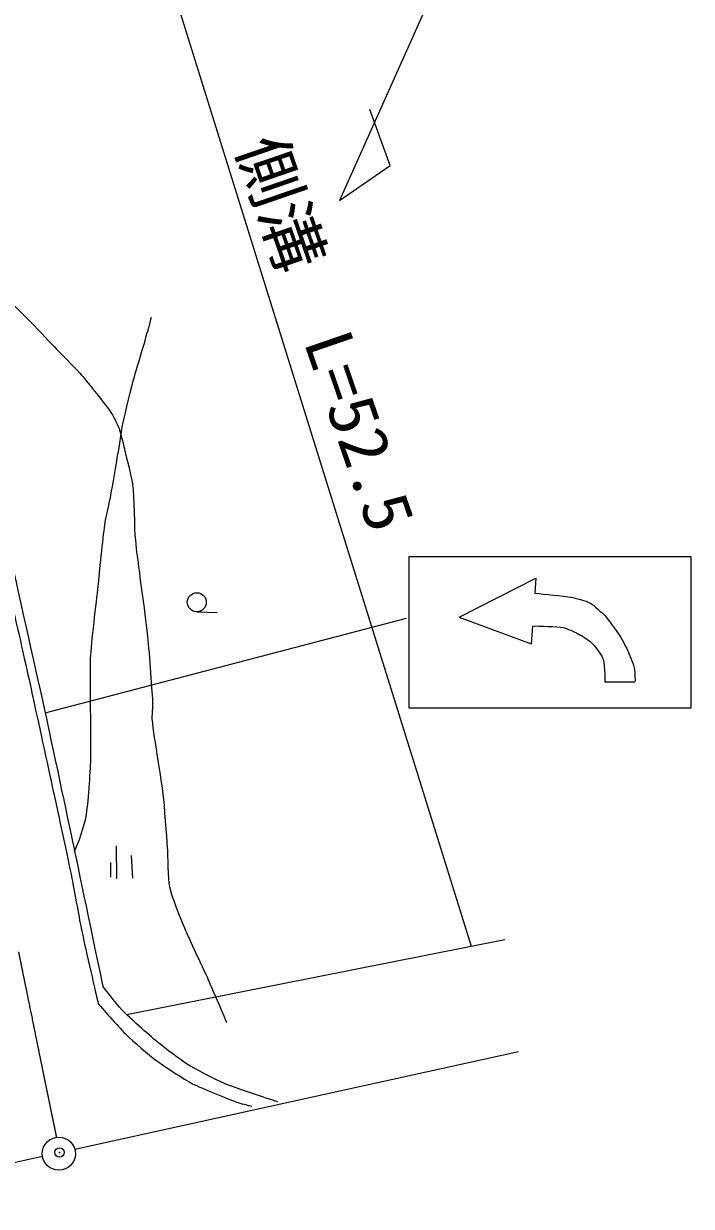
# Model space of a CAD drawing. Units: millimetres, scale not verified. Extents: x 40000 to 680000, y 20000 to 380000.
# Drawn here: x 265312 to 300946, y 265098 to 328265 of the extents above; entities that cross this region are included whole.
import ezdxf
from ezdxf.enums import TextEntityAlignment as Align

# ---------------------------------------------------------------- set-up
doc = ezdxf.new("R2010")
doc.units = ezdxf.units.MM
doc.header["$LTSCALE"] = 1000
doc.header["$PDMODE"] = 32
doc.header["$PDSIZE"] = 500
doc.linetypes.add('CHAIN', pattern=[18.5, 12, -1.5, 3.5, -1.5])
doc.layers.add('M-BMK', color=2, linetype='CHAIN', lineweight=13)
doc.layers.add('M-WORK', color=1, linetype='Continuous', lineweight=13)
doc.layers.add('M-OTRS', color=6, linetype='Continuous')
doc.styles.add('ＭＳ ゴシック', font='')
doc.styles.get('ＭＳ ゴシック').set_extended_font_data('MS Gothic')

msp = doc.modelspace()

# ---------------------------------------------------------------- linework, layer by layer
at = {"layer": 'M-BMK'}
msp.add_open_spline([(261352, 296824), (261416, 296514), (261431, 296436), (261482, 296188), (262704, 290190), (263378, 286828), (264599, 280830), (265467, 276569), (265950, 274182), (266825, 269923), (266917, 269479), (266945, 269340), (267059, 268785)], degree=3, knots=[0, 0, 0, 0, 1, 1, 1, 2, 2, 2, 3, 3, 3, 4, 4, 4, 4], dxfattribs=at)
at = {"layer": 'M-OTRS'}
msp.add_point((267226, 267980), dxfattribs=at)
at = {"layer": 'M-WORK'}
for p, q in [((270616, 338682), (289203, 278996)), ((266457, 291455), (285748, 296510)), ((274555, 296853), (275633, 296821)), ((288551, 296566), (292406, 295135)), ((292471, 296090), (292406, 295135)), ((296336, 293112), (297939, 293112)), ((270290, 282594), (270263, 284349)), ((271141, 282634), (271074, 283830)), ((269971, 282674), (269957, 283471)), ((270806, 275338), (290997, 279353)), ((268040, 268159), (291714, 273372)), ((113157, 234059), (266314, 267779))]:
    msp.add_line(p, q, dxfattribs=at)
for points in [[(294749, 346945), (282177, 318818), (284864, 320692), (283784, 323686)], [(288551, 296566), (292643, 298645), (292589, 297843)]]:
    msp.add_lwpolyline(points, dxfattribs=at)
msp.add_lwpolyline([(300946, 291723), (300946, 299791), (285872, 299791), (285872, 291723)], close=True, dxfattribs=at)
for centre, radius in [((274551, 297361), 508), ((267190, 267909), 886)]:
    msp.add_circle(centre, radius, dxfattribs=at)
for points, knots in [([(219715, 302617), (219742, 302893), (219934, 303709), (220032, 303968), (220118, 304196), (220476, 304839), (220627, 305029), (220848, 305305), (221628, 306025), (221875, 306277), (222033, 306438), (222489, 306943), (222657, 307096), (222907, 307324), (223688, 307973), (223960, 308175), (224571, 308632), (226449, 309944), (227068, 310391), (227395, 310626), (228375, 311336), (228691, 311587), (229078, 311895), (230197, 312869), (230579, 313183), (230846, 313403), (231659, 314051), (231935, 314260), (232268, 314511), (233305, 315214), (233624, 315483), (233887, 315705), (234566, 316490), (234834, 316707), (235001, 316842), (235607, 317093), (235778, 317225), (235918, 317334), (236234, 317769), (236363, 317890), (236490, 318009), (236920, 318311), (237054, 318422), (237286, 318613), (237925, 319265), (238194, 319397), (239841, 320210), (244849, 322537), (246590, 323123), (247213, 323333), (249218, 323389), (249873, 323332), (250199, 323303), (251107, 322879), (251385, 322706), (251999, 322323), (253692, 320955), (254304, 320569), (254868, 320213), (256684, 319361), (257249, 319005), (257897, 318598), (259768, 317261), (260350, 316764), (260629, 316526), (261236, 315585), (261523, 315357), (262079, 314915), (263969, 313902), (264520, 313454), (265107, 312978), (266650, 311310), (267178, 310770), (267426, 310518), (268171, 309763), (268401, 309494), (268738, 309099), (269711, 307880), (270006, 307452), (270119, 307288), (270367, 306738), (270433, 306550), (270508, 306335), (270656, 305669), (270709, 305448), (270795, 305088), (271083, 304011), (271126, 303644), (271196, 303053), (271213, 301264), (271272, 300672), (271370, 299668), (271804, 296672), (271911, 295669), (271988, 294949), (272151, 292781), (272190, 292058), (272201, 291856), (272144, 291249), (272161, 291047), (272192, 290683), (272373, 289601), (272427, 289239), (272490, 288811), (272699, 287529), (272746, 287098), (272808, 286535), (272936, 284839), (272975, 284274), (273004, 283853), (272999, 282582), (273087, 282170), (273184, 281713), (273707, 280405), (273887, 279974), (274110, 279440), (274862, 277877), (275097, 277349), (275313, 276864), (275938, 275401), (276140, 274910)], [0, 0, 0, 0, 1, 1, 1, 2, 2, 2, 3, 3, 3, 4, 4, 4, 5, 5, 5, 6, 6, 6, 7, 7, 7, 8, 8, 8, 9, 9, 9, 10, 10, 10, 11, 11, 11, 12, 12, 12, 13, 13, 13, 14, 14, 14, 15, 15, 15, 16, 16, 16, 17, 17, 17, 18, 18, 18, 19, 19, 19, 20, 20, 20, 21, 21, 21, 22, 22, 22, 23, 23, 23, 24, 24, 24, 25, 25, 25, 26, 26, 26, 27, 27, 27, 28, 28, 28, 29, 29, 29, 30, 30, 30, 31, 31, 31, 32, 32, 32, 33, 33, 33, 34, 34, 34, 35, 35, 35, 36, 36, 36, 37, 37, 37, 38, 38, 38, 39, 39, 39, 40, 40, 40, 40]), ([(247852, 319016), (248096, 319175), (248973, 319395), (249262, 319370), (249963, 319307), (252015, 318786), (252689, 318586), (253022, 318487), (253966, 318033), (254278, 317878), (254582, 317727), (255477, 317239), (255763, 317057), (256145, 316815), (257263, 316045), (257613, 315759), (257908, 315517), (258713, 314698), (258977, 314422), (259249, 314138), (260044, 313263), (260293, 312958), (260599, 312583), (261510, 311446), (261747, 311025), (262020, 310538), (262653, 308983), (262824, 308452), (262970, 307999), (263230, 306592), (263328, 306126), (263455, 305520), (263825, 303699), (263948, 303092), (264087, 302406), (264490, 300345), (264637, 299661), (264992, 298018), (266100, 293098), (266457, 291455), (266769, 290022), (267679, 285717), (267982, 284282), (268294, 282798), (269225, 278345), (269533, 276860)], [0, 0, 0, 0, 1, 1, 1, 2, 2, 2, 3, 3, 3, 4, 4, 4, 5, 5, 5, 6, 6, 6, 7, 7, 7, 8, 8, 8, 9, 9, 9, 10, 10, 10, 11, 11, 11, 12, 12, 12, 13, 13, 13, 14, 14, 14, 15, 15, 15, 15]), ([(248374, 318580), (248579, 318706), (249314, 318854), (249552, 318818), (250265, 318709), (252348, 318095), (253032, 317868), (253397, 317747), (254452, 317273), (254785, 317080), (255238, 316818), (256539, 315936), (256945, 315606), (257390, 315244), (258627, 314046), (259023, 313631), (259429, 313206), (260616, 311898), (260950, 311414), (261206, 311043), (261801, 309818), (261947, 309391), (262166, 308752), (262616, 306773), (262764, 306114), (263069, 304758), (263913, 300675), (264211, 299317), (264378, 298560), (264914, 296295), (265085, 295538), (265246, 294828), (265715, 292693), (265871, 291981), (266085, 291000), (266723, 288054), (266935, 287072), (267122, 286204), (267686, 283598), (267864, 282727), (267976, 282176), (268265, 280512), (268381, 279962), (268550, 279154), (269095, 276740), (269289, 275938)], [0, 0, 0, 0, 1, 1, 1, 2, 2, 2, 3, 3, 3, 4, 4, 4, 5, 5, 5, 6, 6, 6, 7, 7, 7, 8, 8, 8, 9, 9, 9, 10, 10, 10, 11, 11, 11, 12, 12, 12, 13, 13, 13, 14, 14, 14, 15, 15, 15, 15]), ([(268029, 284056), (268206, 284407), (268579, 285533), (268648, 285919), (268754, 286518), (268878, 288341), (268895, 288949), (268926, 290032), (268839, 293285), (268884, 294368), (268917, 295139), (269202, 297438), (269283, 298205), (269353, 298861), (269548, 300832), (269640, 301485), (269685, 301811), (269912, 302771), (269972, 303094), (270052, 303524), (270272, 304817), (270344, 305248), (270402, 305591), (270552, 306623), (270624, 306963), (270727, 307456), (271092, 308923), (271222, 309410), (271318, 309772), (271650, 310845), (271754, 311205), (271833, 311481), (272065, 312311), (272139, 312588)], [0, 0, 0, 0, 1, 1, 1, 2, 2, 2, 3, 3, 3, 4, 4, 4, 5, 5, 5, 6, 6, 6, 7, 7, 7, 8, 8, 8, 9, 9, 9, 10, 10, 10, 11, 11, 11, 11]), ([(292589, 297843), (292597, 297843), (292623, 297842), (292631, 297841), (293009, 297800), (294147, 297699), (294521, 297633), (294729, 297597), (295347, 297433), (295532, 297331), (295720, 297228), (296196, 296787), (296341, 296629), (296507, 296447), (296943, 295850), (297078, 295645), (297183, 295485), (297457, 294980), (297538, 294807), (297618, 294635), (297834, 294108), (297882, 293925), (297917, 293792), (297938, 293379), (297948, 293242), (297950, 293216), (297944, 293138), (297939, 293112)], [0, 0, 0, 0, 1, 1, 1, 2, 2, 2, 3, 3, 3, 4, 4, 4, 5, 5, 5, 6, 6, 6, 7, 7, 7, 8, 8, 8, 9, 9, 9, 9]), ([(292471, 296090), (292801, 296110), (293795, 296059), (294122, 296005), (294283, 295979), (294733, 295771), (294878, 295695), (295028, 295616), (295468, 295353), (295590, 295235), (295739, 295090), (296125, 294591), (296210, 294401), (296277, 294252), (296310, 293755), (296326, 293592), (296336, 293496), (296342, 293208), (296336, 293112)], [0, 0, 0, 0, 1, 1, 1, 2, 2, 2, 3, 3, 3, 4, 4, 4, 5, 5, 5, 6, 6, 6, 6]), ([(278873, 270688), (278285, 270848), (276550, 271442), (275986, 271676), (275580, 271844), (274413, 272461), (274039, 272692), (273719, 272890), (272819, 273573), (272529, 273813), (272148, 274127), (271033, 275104), (270686, 275456), (270432, 275715), (269738, 276560), (269533, 276860)], [0, 0, 0, 0, 1, 1, 1, 2, 2, 2, 3, 3, 3, 4, 4, 4, 5, 5, 5, 5]), ([(269289, 275938), (269571, 275580), (270485, 274560), (270810, 274240), (271102, 273952), (272037, 273145), (272367, 272901), (272741, 272625), (273911, 271861), (274324, 271647), (274775, 271413), (276194, 270848), (276670, 270669), (276830, 270609), (277327, 270477), (277496, 270450)], [0, 0, 0, 0, 1, 1, 1, 2, 2, 2, 3, 3, 3, 4, 4, 4, 5, 5, 5, 5])]:
    msp.add_open_spline(points, degree=3, knots=knots, dxfattribs=at)

# ---------------------------------------------------------------- texts
at = {"layer": 'M-WORK', "style": 'ＭＳ ゴシック', "width": 1.05}
msp.add_text('側溝\u3000L=52.5', height=2566, rotation=289.018, dxfattribs=at).set_placement((275916, 321470), align=Align.BOTTOM_LEFT)

doc.saveas('drawing.dxf')
